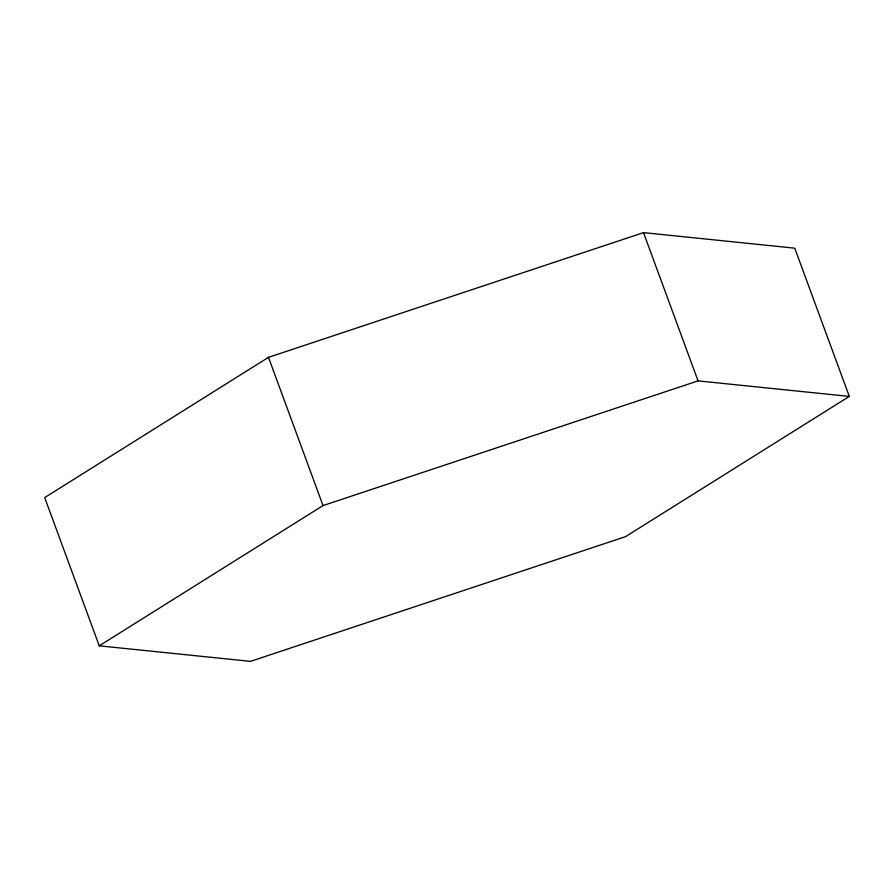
<?xml version="1.0" encoding="UTF-8"?>
<svg xmlns="http://www.w3.org/2000/svg" width="894" height="894" viewBox="0 0 894 894"><rect width="100%" height="100%" fill="white"/><g stroke="black" fill="none" stroke-linecap="round" stroke-linejoin="round"><path stroke-width="1.34" d="M268.491 357.332L44.7 497.589L99.245 645.826L250.488 661.37L625.509 536.668L849.3 396.411L794.755 248.174L643.512 232.63L268.491 357.332L323.025 505.579L99.245 645.826M323.025 505.579L698.058 380.878L849.3 396.411M643.512 232.63L698.058 380.878"/></g></svg>
